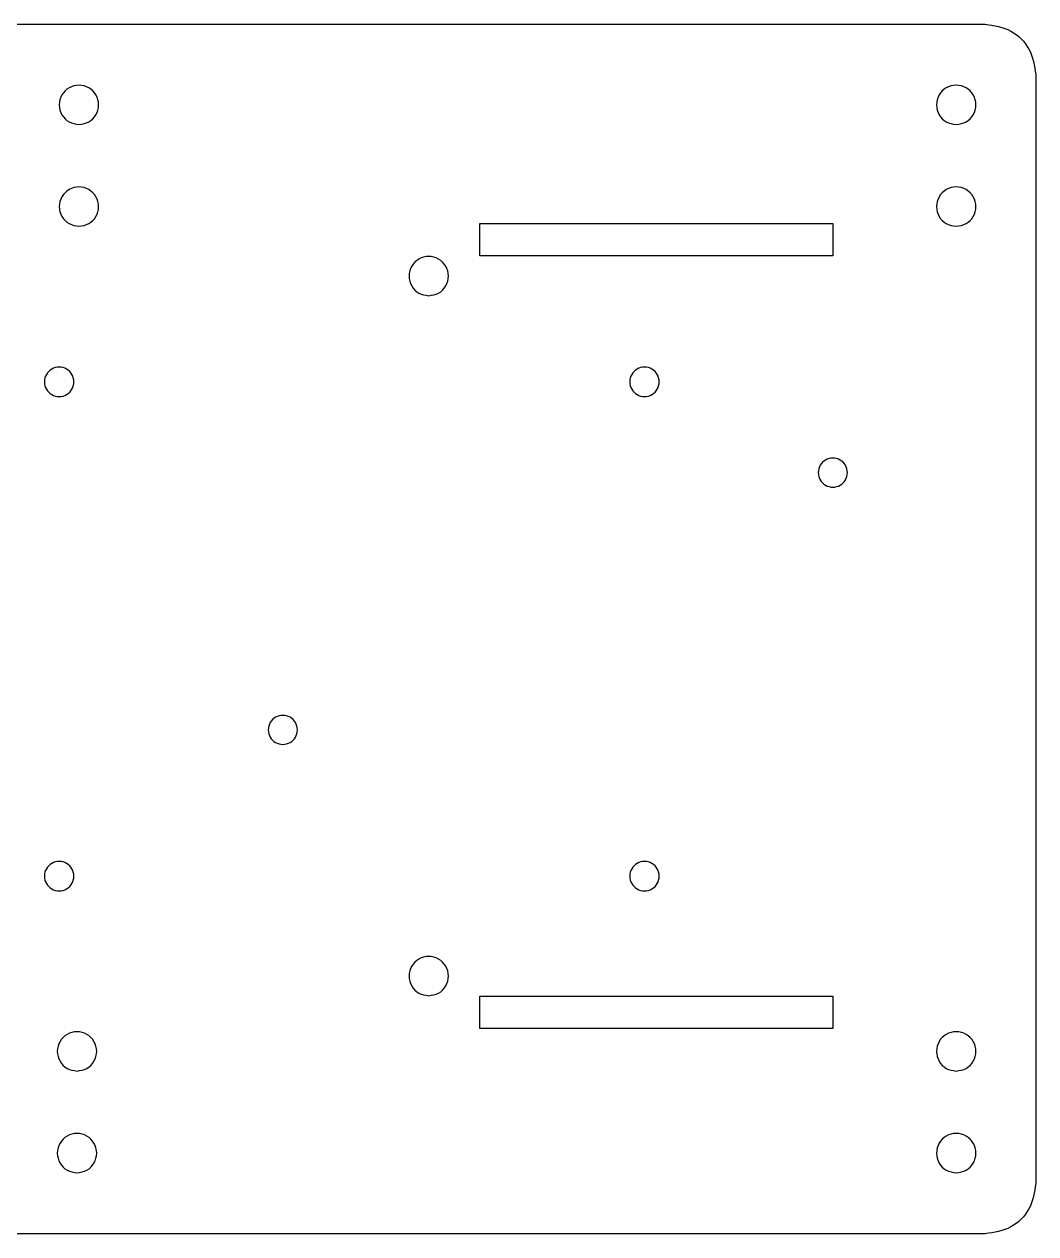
# Model space of a CAD drawing. Extents: x -215 to 205, y 28 to 519.
# Drawn here: x 104.7 to 204.9, y 398.7 to 518.6 of the extents above; entities that cross this region are included whole.
import ezdxf

# ---------------------------------------------------------------- set-up
doc = ezdxf.new("R2010")
doc.units = 0
doc.layers.add('Layer_1', color=7, linetype='CONTINUOUS')

msp = doc.modelspace()

# ---------------------------------------------------------------- linework, layer by layer
at = {"layer": 'Layer_1', "color": 7}
for points in [[(10.036965, 518.572881), (199.926171, 518.572881)], [(204.927121, 513.572879), (204.927121, 403.681775)], [(110.114475, 508.622631), (110.114475, 508.622631)], [(197.03892, 508.622631), (197.03892, 508.622631)], [(149.821491, 498.809778), (184.821489, 498.809778), (184.821489, 495.609779), (149.821491, 495.609779), (149.821491, 498.809778)], [(110.114475, 498.538707), (110.114475, 498.538707)], [(197.03892, 498.538707), (197.03892, 498.538707)], [(144.771751, 491.659518), (144.771751, 491.659518)], [(144.771751, 422.280922), (144.771751, 422.280922)], [(149.821491, 422.231189), (184.821489, 422.231189), (184.821489, 419.031189), (149.821491, 419.031189), (149.821491, 422.231189)], [(109.920984, 414.815441), (109.920984, 414.815441)], [(197.03892, 414.815441), (197.03892, 414.815441)], [(109.920984, 404.731517), (109.920984, 404.731517)], [(197.03892, 404.731517), (197.03892, 404.731517)], [(199.926171, 398.681773), (10.036965, 398.681773)]]:
    msp.add_lwpolyline(points, dxfattribs=at)
at = {"layer": 'Layer_1', "color": 5}
for points in [[(109.622257, 483.127316), (109.622257, 483.127316)], [(167.622257, 483.127316), (167.622257, 483.127316)], [(186.257528, 474.127326), (186.257528, 474.127326)], [(131.757527, 448.627326), (131.757527, 448.627326)], [(109.622257, 434.127318), (109.622257, 434.127318)], [(167.622257, 434.127318), (167.622257, 434.127318)]]:
    msp.add_lwpolyline(points, dxfattribs=at)
at = {"layer": 'Layer_1', "color": 7}
for points, knots in [([(199.926171, 518.572881), (200.803836, 518.436446), (202.531125, 518.167936), (204.522013, 516.177562), (204.790639, 514.450406), (204.927121, 513.572879)], [0, 0, 0, 0, 2.617943, 5.152245, 7.769758, 7.769758, 7.769758, 7.769758]), ([(110.114475, 508.622631), (109.770676, 508.676234), (109.093275, 508.781849), (108.347507, 509.558276), (108.071173, 510.571098), (108.347507, 511.594554), (109.093274, 512.339712), (110.114473, 512.616246), (111.13567, 512.339714), (111.881428, 511.594551), (112.157752, 510.571098), (111.881428, 509.55828), (111.13567, 508.781848), (110.458272, 508.676233), (110.114475, 508.622631)], [0, 0, 0, 0, 1.019712, 2.009183, 3.028894, 4.048606, 5.038077, 6.05779, 7.077497, 8.066961, 9.086671, 10.106381, 11.095844, 12.11555, 12.11555, 12.11555, 12.11555]), ([(197.03892, 508.622631), (196.695121, 508.676234), (196.017719, 508.781849), (195.271951, 509.558276), (194.995617, 510.571098), (195.271951, 511.594554), (196.017719, 512.339712), (197.038917, 512.616246), (198.060115, 512.339714), (198.805872, 511.594551), (199.082196, 510.571098), (198.805872, 509.55828), (198.060114, 508.781848), (197.382717, 508.676233), (197.03892, 508.622631)], [0, 0, 0, 0, 1.019712, 2.009183, 3.028894, 4.048606, 5.038077, 6.05779, 7.077497, 8.066961, 9.086671, 10.106381, 11.095844, 12.11555, 12.11555, 12.11555, 12.11555]), ([(110.114475, 498.538707), (109.770676, 498.592309), (109.093275, 498.697925), (108.347507, 499.474352), (108.071173, 500.487174), (108.347507, 501.51063), (109.093274, 502.255788), (110.114473, 502.532322), (111.13567, 502.25579), (111.881428, 501.510627), (112.157752, 500.487174), (111.881428, 499.474355), (111.13567, 498.697924), (110.458272, 498.592309), (110.114475, 498.538707)], [0, 0, 0, 0, 1.019712, 2.009183, 3.028894, 4.048606, 5.038077, 6.05779, 7.077497, 8.066961, 9.086671, 10.106381, 11.095844, 12.11555, 12.11555, 12.11555, 12.11555]), ([(197.03892, 498.538707), (196.695121, 498.592309), (196.017719, 498.697925), (195.271951, 499.474352), (194.995617, 500.487174), (195.271951, 501.51063), (196.017719, 502.255788), (197.038917, 502.532322), (198.060115, 502.25579), (198.805872, 501.510627), (199.082196, 500.487174), (198.805872, 499.474355), (198.060114, 498.697924), (197.382717, 498.592309), (197.03892, 498.538707)], [0, 0, 0, 0, 1.019712, 2.009183, 3.028894, 4.048606, 5.038077, 6.05779, 7.077497, 8.066961, 9.086671, 10.106381, 11.095844, 12.11555, 12.11555, 12.11555, 12.11555]), ([(144.771751, 491.659518), (144.427952, 491.71312), (143.75055, 491.818736), (143.004782, 492.595163), (142.728448, 493.607985), (143.004782, 494.631441), (143.75055, 495.376599), (144.771748, 495.653133), (145.792946, 495.3766), (146.538703, 494.631438), (146.815027, 493.607985), (146.538703, 492.595166), (145.792945, 491.818735), (145.115548, 491.71312), (144.771751, 491.659518)], [0, 0, 0, 0, 1.019712, 2.009183, 3.028894, 4.048606, 5.038077, 6.05779, 7.077497, 8.066961, 9.086671, 10.106381, 11.095844, 12.11555, 12.11555, 12.11555, 12.11555]), ([(144.771751, 422.280922), (144.427952, 422.334524), (143.75055, 422.44014), (143.004782, 423.216567), (142.728448, 424.229389), (143.004782, 425.252845), (143.75055, 425.998003), (144.771748, 426.274537), (145.792946, 425.998005), (146.538703, 425.252842), (146.815027, 424.229389), (146.538703, 423.21657), (145.792945, 422.440139), (145.115548, 422.334524), (144.771751, 422.280922)], [0, 0, 0, 0, 1.019712, 2.009183, 3.028894, 4.048606, 5.038077, 6.05779, 7.077497, 8.066961, 9.086671, 10.106381, 11.095844, 12.11555, 12.11555, 12.11555, 12.11555]), ([(109.920984, 414.815441), (109.577185, 414.869044), (108.899783, 414.97466), (108.154015, 415.751086), (107.877681, 416.763909), (108.154015, 417.787365), (108.899783, 418.532523), (109.920981, 418.809056), (110.942179, 418.532524), (111.687936, 417.787361), (111.96426, 416.763909), (111.687936, 415.75109), (110.942178, 414.974659), (110.264781, 414.869044), (109.920984, 414.815441)], [0, 0, 0, 0, 1.019712, 2.009183, 3.028894, 4.048606, 5.038077, 6.05779, 7.077497, 8.066961, 9.086671, 10.106381, 11.095844, 12.11555, 12.11555, 12.11555, 12.11555]), ([(197.03892, 414.815441), (196.695121, 414.869044), (196.017719, 414.97466), (195.271951, 415.751086), (194.995617, 416.763909), (195.271951, 417.787365), (196.017719, 418.532523), (197.038917, 418.809056), (198.060115, 418.532524), (198.805872, 417.787361), (199.082196, 416.763909), (198.805872, 415.75109), (198.060114, 414.974659), (197.382717, 414.869044), (197.03892, 414.815441)], [0, 0, 0, 0, 1.019712, 2.009183, 3.028894, 4.048606, 5.038077, 6.05779, 7.077497, 8.066961, 9.086671, 10.106381, 11.095844, 12.11555, 12.11555, 12.11555, 12.11555]), ([(109.920984, 404.731517), (109.577185, 404.78512), (108.899783, 404.890735), (108.154015, 405.667162), (107.877681, 406.679985), (108.154015, 407.703441), (108.899783, 408.448599), (109.920981, 408.725132), (110.942179, 408.4486), (111.687936, 407.703437), (111.96426, 406.679985), (111.687936, 405.667166), (110.942178, 404.890734), (110.264781, 404.785119), (109.920984, 404.731517)], [0, 0, 0, 0, 1.019712, 2.009183, 3.028894, 4.048606, 5.038077, 6.05779, 7.077497, 8.066961, 9.086671, 10.106381, 11.095844, 12.11555, 12.11555, 12.11555, 12.11555]), ([(197.03892, 404.731517), (196.695121, 404.78512), (196.017719, 404.890735), (195.271951, 405.667162), (194.995617, 406.679985), (195.271951, 407.703441), (196.017719, 408.448599), (197.038917, 408.725132), (198.060115, 408.4486), (198.805872, 407.703437), (199.082196, 406.679985), (198.805872, 405.667166), (198.060114, 404.890734), (197.382717, 404.785119), (197.03892, 404.731517)], [0, 0, 0, 0, 1.019712, 2.009183, 3.028894, 4.048606, 5.038077, 6.05779, 7.077497, 8.066961, 9.086671, 10.106381, 11.095844, 12.11555, 12.11555, 12.11555, 12.11555]), ([(204.927121, 403.681775), (204.790639, 402.804248), (204.522013, 401.077092), (202.531125, 399.086718), (200.803836, 398.818208), (199.926171, 398.681773)], [0, 0, 0, 0, 2.617513, 5.151815, 7.769758, 7.769758, 7.769758, 7.769758])]:
    msp.add_open_spline(points, degree=3, knots=knots, dxfattribs=at)
at = {"layer": 'Layer_1', "color": 5}
for points, knots in [([(109.622257, 483.127316), (109.581927, 482.868646), (109.502463, 482.358978), (108.918286, 481.797876), (108.156251, 481.58997), (107.386215, 481.797875), (106.825563, 482.358978), (106.617504, 483.127318), (106.825563, 483.895659), (107.386214, 484.456765), (108.156251, 484.664671), (108.918286, 484.456765), (109.502464, 483.895658), (109.581927, 483.385988), (109.622257, 483.127316)], [0, 0, 0, 0, 0.767218, 1.511682, 2.2789, 3.04612, 3.790584, 4.557802, 5.325026, 6.069492, 6.836712, 7.60393, 8.348395, 9.115619, 9.115619, 9.115619, 9.115619]), ([(167.622257, 483.127316), (167.581927, 482.868646), (167.502463, 482.358978), (166.918285, 481.797876), (166.15625, 481.58997), (165.386215, 481.797875), (164.825563, 482.358978), (164.617504, 483.127318), (164.825562, 483.895659), (165.386214, 484.456765), (166.15625, 484.664671), (166.918286, 484.456765), (167.502464, 483.895658), (167.581927, 483.385988), (167.622257, 483.127316)], [0, 0, 0, 0, 0.767218, 1.511682, 2.2789, 3.04612, 3.790584, 4.557802, 5.325026, 6.069492, 6.836712, 7.60393, 8.348395, 9.115619, 9.115619, 9.115619, 9.115619]), ([(186.257528, 474.127326), (186.217878, 473.873017), (186.139753, 473.371941), (185.565424, 472.820296), (184.816234, 472.615892), (184.059179, 472.820296), (183.50798, 473.371941), (183.303427, 474.127327), (183.507978, 474.882715), (184.059179, 475.43436), (184.816234, 475.63876), (185.565423, 475.43436), (186.139755, 474.882715), (186.217878, 474.381637), (186.257528, 474.127326)], [0, 0, 0, 0, 0.754284, 1.486199, 2.240485, 2.994772, 3.726687, 4.480971, 5.23526, 5.967175, 6.72146, 7.475746, 8.207661, 8.96195, 8.96195, 8.96195, 8.96195]), ([(131.757527, 448.627326), (131.717877, 448.373017), (131.639752, 447.871941), (131.065423, 447.320296), (130.316233, 447.115893), (129.559177, 447.320296), (129.007979, 447.871941), (128.803425, 448.627327), (129.007977, 449.382715), (129.559178, 449.934361), (130.316233, 450.138761), (131.065422, 449.934361), (131.639754, 449.382715), (131.717877, 448.881637), (131.757527, 448.627326)], [0, 0, 0, 0, 0.754284, 1.486199, 2.240485, 2.994772, 3.726687, 4.480971, 5.23526, 5.967175, 6.72146, 7.475746, 8.207661, 8.96195, 8.96195, 8.96195, 8.96195]), ([(109.622257, 434.127318), (109.581927, 433.868648), (109.502463, 433.35898), (108.918286, 432.797878), (108.156251, 432.589972), (107.386215, 432.797877), (106.825563, 433.35898), (106.617504, 434.12732), (106.825563, 434.895661), (107.386214, 435.456767), (108.156251, 435.664673), (108.918286, 435.456767), (109.502464, 434.89566), (109.581927, 434.38599), (109.622257, 434.127318)], [0, 0, 0, 0, 0.767218, 1.511682, 2.2789, 3.04612, 3.790584, 4.557802, 5.325026, 6.069492, 6.836712, 7.60393, 8.348395, 9.115619, 9.115619, 9.115619, 9.115619]), ([(167.622257, 434.127318), (167.581927, 433.868648), (167.502463, 433.35898), (166.918285, 432.797878), (166.15625, 432.589972), (165.386215, 432.797877), (164.825563, 433.35898), (164.617504, 434.12732), (164.825562, 434.895661), (165.386214, 435.456767), (166.15625, 435.664673), (166.918286, 435.456767), (167.502464, 434.89566), (167.581927, 434.38599), (167.622257, 434.127318)], [0, 0, 0, 0, 0.767218, 1.511682, 2.2789, 3.04612, 3.790584, 4.557802, 5.325026, 6.069492, 6.836712, 7.60393, 8.348395, 9.115619, 9.115619, 9.115619, 9.115619])]:
    msp.add_open_spline(points, degree=3, knots=knots, dxfattribs=at)

doc.saveas('drawing.dxf')
